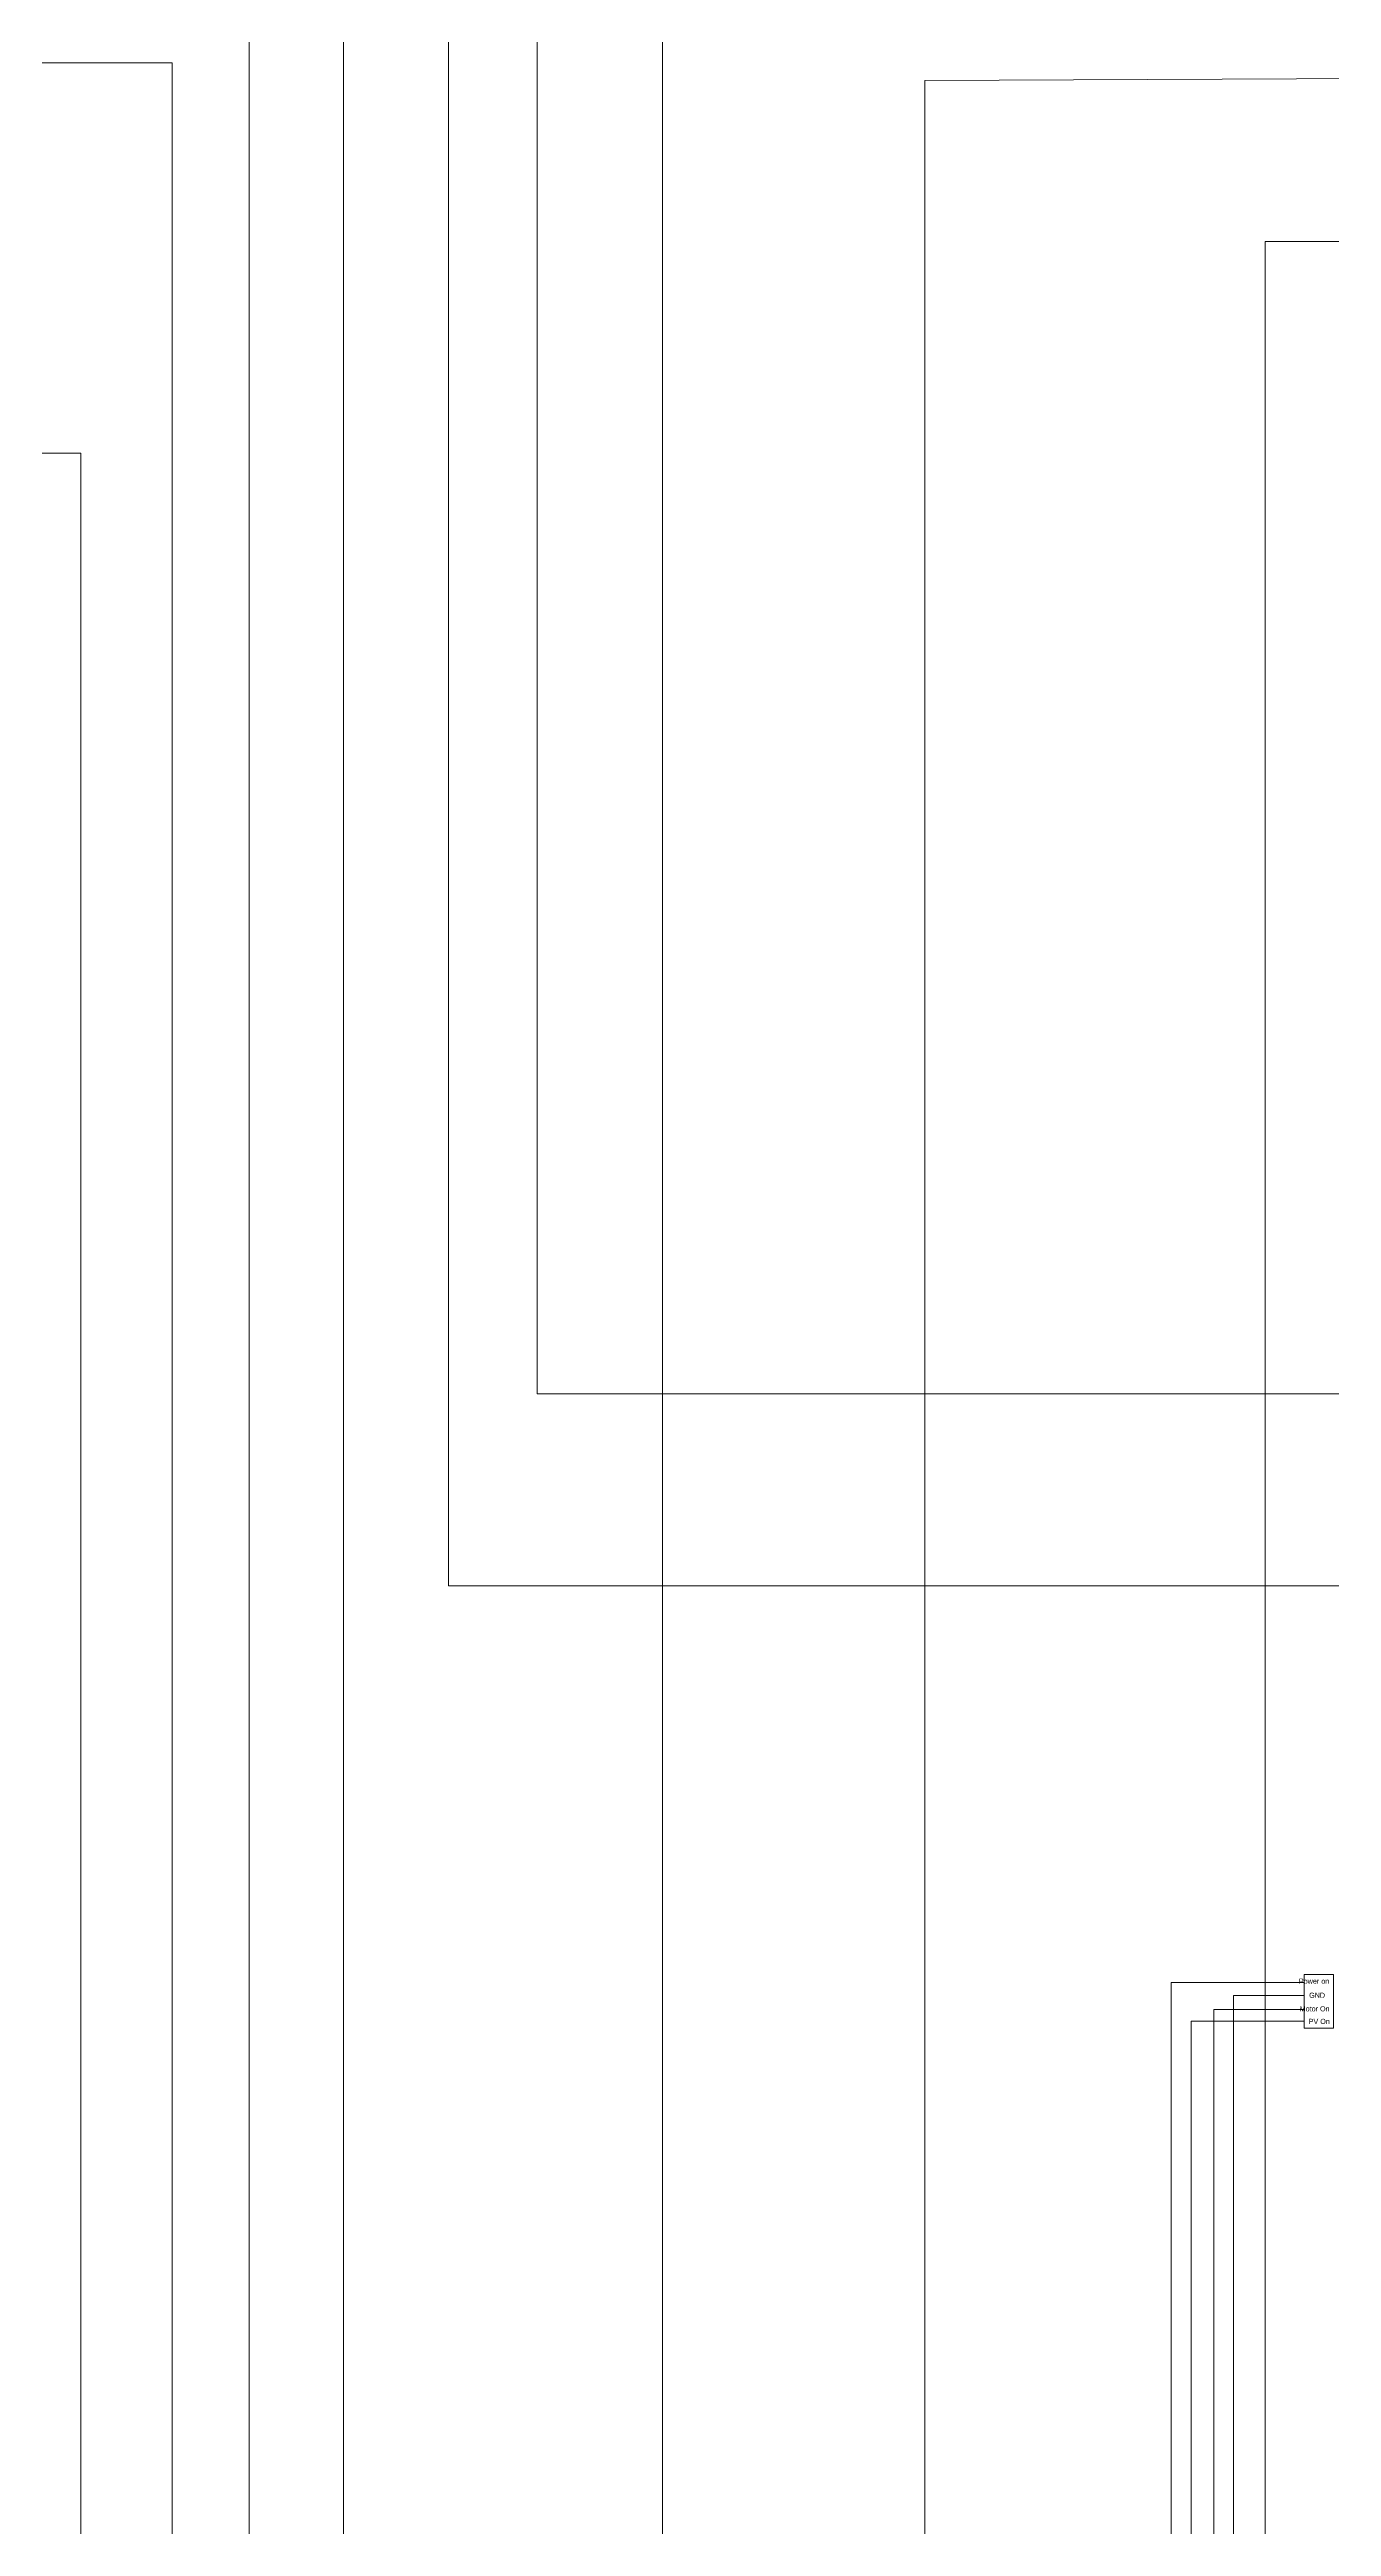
# Model space of a CAD drawing. Header units: inches. Extents: x 4541 to 19811, y -21622 to -6339.
# Drawn here: x 8220.5 to 8339.6, y -8161.4 to -7931.2 of the extents above; entities that cross this region are included whole.
import ezdxf

# ---------------------------------------------------------------- set-up
doc = ezdxf.new("R2010")
doc.units = ezdxf.units.IN
doc.header["$MEASUREMENT"] = 0
doc.layers.get('0').update_dxf_attribs({"lineweight": 0})
doc.styles.get("Standard").update_dxf_attribs({"font": 'arial.ttf'})

msp = doc.modelspace()

# ---------------------------------------------------------------- linework, layer by layer
for points in [[(7581.66, -7393.12), (7581.66, -8195.75), (8328.65, -8195.75), (8328.65, -8113.36), (8337.06, -8113.36)], [(7630.76, -7393.12), (7630.76, -8151.43), (8032.72, -8151.43), (8032.72, -8187.49), (8326.55, -8187.49), (8326.55, -8114.45), (8337.06, -8114.45), (8326.55, -8114.45), (8326.55, -8187.49), (8032.72, -8187.49), (8032.72, -7873.84), (8063.45, -7873.84)], [(7686.31, -7393.61), (7686.31, -8137.37), (8039.68, -8137.37), (8039.68, -8187.49), (8326.55, -8187.49), (8326.55, -8114.45), (8337.06, -8114.45), (8326.55, -8114.45)], [(7686.31, -7393.61), (7686.31, -8137.37), (8039.68, -8137.37), (8039.68, -8187.49), (8326.55, -8187.49), (8326.55, -8114.45), (8337.06, -8114.45), (8326.55, -8114.45), (8326.55, -8187.49), (8039.68, -8187.49), (8039.68, -7910.63), (8063.45, -7910.63)], [(7740.99, -7394.1), (7740.99, -8119.22), (8045.54, -8119.21), (8045.54, -7947.41), (8063.45, -7947.41), (8045.54, -7947.41), (8045.44, -8187.49), (8326.55, -8187.49), (8326.55, -8114.45), (8337.06, -8114.45)], [(7802.71, -7394.1), (7802.71, -8110.53), (8051.69, -8110.53), (8051.69, -7984.2), (8063.38, -7984.2), (8051.69, -7984.2), (8051.7, -8187.49), (8326.55, -8187.49), (8326.55, -8114.45), (8337.06, -8114.45)], [(8337.06, -8114.45), (8326.55, -8114.45), (8326.55, -8187.49), (8039.68, -8187.49), (8039.67, -7910.63), (8063.45, -7910.63)]]:
    msp.add_lwpolyline(points)
at = {"color": 1}
for points in [[(4721.69, -9317.22), (4721.69, -9619.17), (8634.06, -9619.17), (8634.06, -7849.02), (8265.76, -7849.02), (8265.76, -8056.14), (8394.67, -8056.14), (8394.67, -8084.9), (8417.18, -8084.9)], [(8127.47, -7974.02), (8127.47, -7850.09), (8257.54, -7850.09), (8257.54, -7965.18), (8257.54, -8073.97), (8392.4, -8073.97), (8392.4, -8126.8), (8417.07, -8126.96)], [(8337.06, -8110.86), (8324.68, -8110.86), (8324.68, -8181.21), (8128.6, -8181.21), (8128.6, -8162.03)]]:
    msp.add_lwpolyline(points, dxfattribs=at)
at = {"color": 3}
for points in [[(8133.98, -7858.64), (8247.77, -7858.64), (8247.77, -8243.65), (8374.03, -8243.65), (8374.03, -8223.92), (8401.35, -8223.92)], [(4735.42, -9323.86), (4735.42, -9609.01), (8616.08, -9609.01), (8616.08, -7873.32), (8277.43, -7873.32), (8277.43, -8234.66), (8371.34, -8234.66), (8371.34, -8194.94), (8401.35, -8194.94)], [(8133.98, -7895.43), (8238.99, -7895.43), (8238.99, -8251.88), (8376.72, -8251.88), (8376.72, -8239.26), (8401.35, -8239.37)], [(8134.51, -7932.42), (8231.86, -7932.42), (8231.86, -8260.11), (8379.61, -8260.11), (8379.61, -8254.46), (8401.35, -8254.53)], [(8411.91, -7941.17), (8411.91, -7949.04), (8333.41, -7949.04), (8333.41, -8165.88), (8402.32, -8165.88), (8402.32, -8179.37)], [(8134.51, -7968.72), (8223.35, -7968.72), (8223.35, -8270.35), (8401.35, -8270.35)], [(8337.06, -8112.06), (8330.48, -8112.06), (8330.48, -8204.61), (8128.6, -8204.61), (8128.6, -8218.46)]]:
    msp.add_lwpolyline(points, dxfattribs=at)
at = {"color": 4, "ltscale": 5}
msp.add_lwpolyline([(8301.81, -7934.06), (8301.81, -8338.56), (8439.97, -8337.95), (8439.97, -7933.45)], close=True, dxfattribs=at)
msp.add_lwpolyline([(8337.06, -8110.1), (8339.78, -8110.1), (8339.78, -8115.1), (8337.06, -8115.1)], close=True)

# ---------------------------------------------------------------- texts
for s, p in [('Power on', (8336.56, -8110.96)), ('GND', (8337.51, -8112.27)), ('Motor On', (8336.63, -8113.53)), ('PV On', (8337.47, -8114.7))]:
    msp.add_text(s, height=0.478).set_placement(p)

doc.saveas('drawing.dxf')
